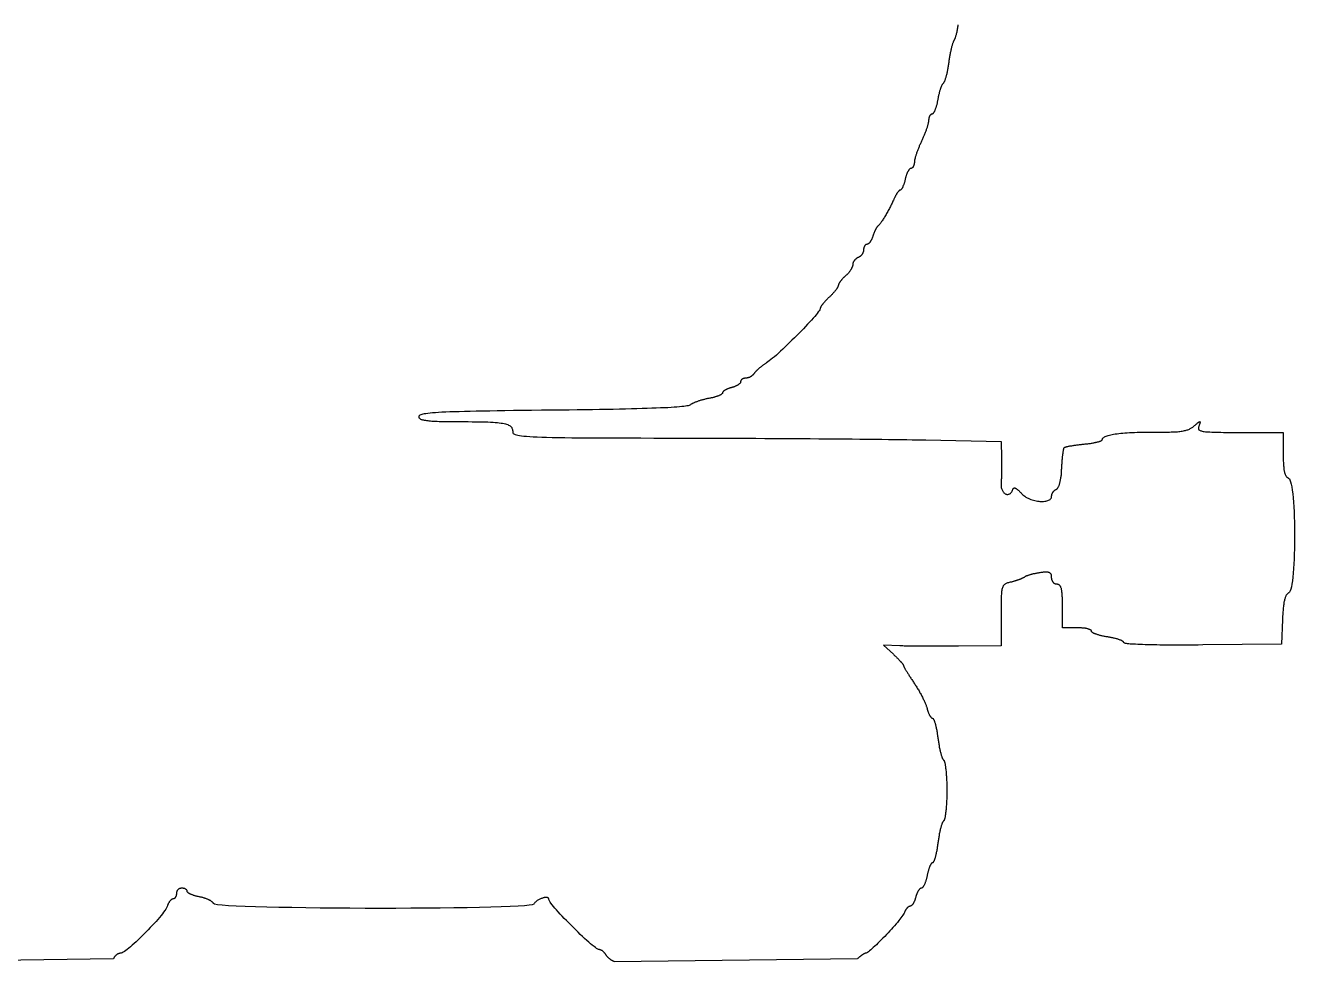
# Model space of a CAD drawing. Extents: x 30.9 to 78.4, y 89.6 to 108.4.
# Drawn here: x 66.39 to 78.45, y 89.58 to 98.48 of the extents above; entities that cross this region are included whole.
import ezdxf

# ---------------------------------------------------------------- set-up
doc = ezdxf.new("R2010")
doc.units = 0
doc.layers.get('0').update_dxf_attribs({"linetype": 'CONTINUOUS'})

msp = doc.modelspace()

# ---------------------------------------------------------------- linework, layer by layer
for p, q in [((65.035, 89.583), (67.23, 89.611)), ((71.984, 89.584), (74.298, 89.611))]:
    msp.add_line(p, q)
at = {"color": 7}
for points in [[(75.251, 98.481), (75.25, 98.47), (75.248, 98.46), (75.246, 98.449), (75.244, 98.439), (75.242, 98.43), (75.24, 98.42), (75.239, 98.412), (75.237, 98.403), (75.235, 98.395), (75.233, 98.387), (75.231, 98.38), (75.229, 98.373), (75.228, 98.367), (75.226, 98.361), (75.224, 98.356), (75.222, 98.352), (75.221, 98.348), (75.219, 98.344), (75.217, 98.341), (75.216, 98.339)], [(75.216, 98.339), (75.214, 98.337), (75.213, 98.334), (75.211, 98.331), (75.209, 98.328), (75.208, 98.324), (75.206, 98.319), (75.204, 98.315), (75.202, 98.309), (75.2, 98.304), (75.199, 98.298), (75.197, 98.292), (75.195, 98.286), (75.193, 98.279), (75.191, 98.272), (75.189, 98.264), (75.187, 98.257), (75.186, 98.249), (75.184, 98.241), (75.182, 98.233), (75.18, 98.224), (75.178, 98.216), (75.177, 98.207), (75.175, 98.198), (75.173, 98.189), (75.172, 98.18), (75.17, 98.17), (75.168, 98.161), (75.167, 98.151), (75.165, 98.142), (75.164, 98.132), (75.163, 98.123)], [(75.163, 98.123), (75.161, 98.113), (75.16, 98.104), (75.159, 98.094), (75.157, 98.085), (75.156, 98.076), (75.154, 98.067), (75.152, 98.058), (75.151, 98.049), (75.149, 98.041), (75.147, 98.032), (75.146, 98.024), (75.144, 98.016), (75.142, 98.008), (75.14, 98.001), (75.138, 97.994), (75.136, 97.987), (75.135, 97.98), (75.133, 97.974), (75.131, 97.968), (75.129, 97.962), (75.127, 97.957), (75.125, 97.952), (75.124, 97.947), (75.122, 97.943), (75.12, 97.939), (75.118, 97.936), (75.117, 97.933), (75.115, 97.93), (75.113, 97.928), (75.112, 97.926), (75.11, 97.925)], [(75.11, 97.925), (75.109, 97.924), (75.107, 97.922), (75.106, 97.921), (75.104, 97.918), (75.102, 97.916), (75.101, 97.913), (75.099, 97.91), (75.097, 97.907), (75.095, 97.903), (75.094, 97.899), (75.092, 97.895), (75.09, 97.89), (75.088, 97.885), (75.086, 97.88), (75.085, 97.875), (75.083, 97.87), (75.081, 97.864), (75.079, 97.858), (75.077, 97.852), (75.076, 97.846), (75.074, 97.84), (75.072, 97.833), (75.071, 97.827), (75.069, 97.82), (75.067, 97.813), (75.066, 97.806), (75.064, 97.799), (75.063, 97.792), (75.062, 97.785), (75.06, 97.778), (75.059, 97.77)], [(75.059, 97.77), (75.058, 97.763), (75.056, 97.756), (75.055, 97.749), (75.054, 97.742), (75.052, 97.735), (75.05, 97.728), (75.049, 97.722), (75.047, 97.716), (75.045, 97.709), (75.044, 97.703), (75.042, 97.697), (75.04, 97.692), (75.038, 97.686), (75.036, 97.681), (75.034, 97.676), (75.032, 97.671), (75.031, 97.667), (75.029, 97.662), (75.027, 97.658), (75.025, 97.654), (75.023, 97.651), (75.021, 97.648), (75.019, 97.645), (75.017, 97.642), (75.015, 97.64), (75.013, 97.638), (75.012, 97.636), (75.01, 97.635), (75.008, 97.634), (75.006, 97.633), (75.005, 97.633)], [(74.972, 97.573), (74.972, 97.57), (74.972, 97.566), (74.971, 97.562), (74.97, 97.558), (74.969, 97.553), (74.968, 97.548), (74.967, 97.543), (74.966, 97.537), (74.965, 97.532), (74.963, 97.526), (74.961, 97.52), (74.959, 97.514), (74.957, 97.507), (74.955, 97.5), (74.953, 97.494), (74.95, 97.487), (74.948, 97.48), (74.945, 97.472), (74.943, 97.465), (74.94, 97.458), (74.937, 97.45), (74.934, 97.443), (74.931, 97.435), (74.928, 97.428), (74.925, 97.42), (74.922, 97.413), (74.918, 97.405), (74.915, 97.398), (74.911, 97.39), (74.908, 97.383), (74.904, 97.375)], [(75.005, 97.633), (75.003, 97.633), (75.001, 97.633), (75, 97.632), (74.998, 97.632), (74.996, 97.631), (74.995, 97.63), (74.993, 97.629), (74.992, 97.628), (74.99, 97.627), (74.989, 97.625), (74.988, 97.624), (74.986, 97.622), (74.985, 97.62), (74.984, 97.619), (74.983, 97.617), (74.981, 97.614), (74.98, 97.612), (74.979, 97.61), (74.978, 97.608), (74.977, 97.605), (74.977, 97.602), (74.976, 97.6), (74.975, 97.597), (74.974, 97.594), (74.974, 97.591), (74.973, 97.588), (74.973, 97.585), (74.973, 97.582), (74.972, 97.579), (74.972, 97.576), (74.972, 97.573)], [(74.904, 97.375), (74.901, 97.368), (74.897, 97.361), (74.894, 97.353), (74.891, 97.346), (74.887, 97.338), (74.884, 97.331), (74.881, 97.323), (74.878, 97.315), (74.875, 97.308), (74.872, 97.3), (74.869, 97.293), (74.866, 97.286), (74.863, 97.278), (74.861, 97.271), (74.858, 97.264), (74.856, 97.257), (74.854, 97.251), (74.852, 97.244), (74.85, 97.237), (74.848, 97.231), (74.846, 97.225), (74.844, 97.219), (74.843, 97.213), (74.842, 97.208), (74.84, 97.203), (74.839, 97.198), (74.839, 97.193), (74.838, 97.189), (74.837, 97.185), (74.837, 97.181), (74.837, 97.178)], [(74.837, 97.178), (74.837, 97.175), (74.837, 97.172), (74.836, 97.169), (74.836, 97.165), (74.836, 97.162), (74.835, 97.16), (74.834, 97.157), (74.834, 97.154), (74.833, 97.151), (74.832, 97.149), (74.831, 97.146), (74.83, 97.143), (74.83, 97.141), (74.828, 97.139), (74.827, 97.137), (74.826, 97.134), (74.825, 97.132), (74.824, 97.131), (74.822, 97.129), (74.821, 97.127), (74.82, 97.126), (74.818, 97.124), (74.817, 97.123), (74.815, 97.122), (74.814, 97.121), (74.812, 97.12), (74.811, 97.119), (74.809, 97.119), (74.807, 97.118), (74.806, 97.118), (74.804, 97.118)], [(74.804, 97.118), (74.802, 97.118), (74.801, 97.117), (74.799, 97.117), (74.797, 97.116), (74.795, 97.114), (74.793, 97.113), (74.791, 97.111), (74.79, 97.109), (74.788, 97.107), (74.786, 97.105), (74.784, 97.102), (74.782, 97.099), (74.78, 97.096), (74.778, 97.093), (74.776, 97.089), (74.774, 97.086), (74.772, 97.082), (74.77, 97.078), (74.769, 97.074), (74.767, 97.07), (74.765, 97.065), (74.763, 97.061), (74.762, 97.056), (74.76, 97.051), (74.758, 97.046), (74.757, 97.041), (74.755, 97.036), (74.754, 97.031), (74.752, 97.026), (74.751, 97.02), (74.75, 97.015)], [(74.75, 97.015), (74.749, 97.009), (74.747, 97.004), (74.746, 96.999), (74.745, 96.993), (74.743, 96.988), (74.742, 96.983), (74.74, 96.978), (74.739, 96.974), (74.737, 96.969), (74.736, 96.964), (74.734, 96.96), (74.732, 96.956), (74.731, 96.952), (74.729, 96.948), (74.728, 96.944), (74.726, 96.94), (74.724, 96.937), (74.723, 96.933), (74.721, 96.93), (74.719, 96.928), (74.718, 96.925), (74.716, 96.923), (74.715, 96.92), (74.713, 96.918), (74.712, 96.917), (74.71, 96.915), (74.709, 96.914), (74.707, 96.913), (74.706, 96.912), (74.704, 96.912), (74.703, 96.912)], [(74.638, 96.817), (74.634, 96.807), (74.63, 96.797), (74.625, 96.787), (74.62, 96.777), (74.615, 96.767), (74.61, 96.757), (74.605, 96.747), (74.6, 96.737), (74.595, 96.727), (74.589, 96.717), (74.584, 96.707), (74.579, 96.698), (74.573, 96.688), (74.568, 96.679), (74.563, 96.67), (74.557, 96.661), (74.552, 96.652), (74.546, 96.644), (74.541, 96.635), (74.536, 96.628), (74.531, 96.62), (74.526, 96.613), (74.521, 96.606), (74.517, 96.6), (74.512, 96.594), (74.508, 96.588), (74.503, 96.583), (74.499, 96.579), (74.495, 96.575), (74.492, 96.571), (74.488, 96.568)], [(74.703, 96.912), (74.702, 96.912), (74.7, 96.911), (74.699, 96.91), (74.697, 96.91), (74.696, 96.908), (74.694, 96.907), (74.692, 96.906), (74.69, 96.904), (74.688, 96.902), (74.686, 96.899), (74.684, 96.897), (74.682, 96.894), (74.68, 96.892), (74.678, 96.889), (74.675, 96.886), (74.673, 96.882), (74.671, 96.879), (74.668, 96.875), (74.666, 96.871), (74.664, 96.867), (74.661, 96.863), (74.659, 96.859), (74.657, 96.855), (74.654, 96.851), (74.652, 96.846), (74.65, 96.841), (74.647, 96.837), (74.645, 96.832), (74.643, 96.827), (74.641, 96.822), (74.638, 96.817)], [(74.443, 96.474), (74.442, 96.47), (74.44, 96.465), (74.439, 96.462), (74.437, 96.458), (74.436, 96.454), (74.434, 96.45), (74.432, 96.446), (74.431, 96.443), (74.429, 96.439), (74.427, 96.436), (74.425, 96.432), (74.423, 96.429), (74.421, 96.426), (74.419, 96.423), (74.417, 96.42), (74.416, 96.418), (74.414, 96.415), (74.412, 96.413), (74.41, 96.41), (74.408, 96.408), (74.406, 96.406), (74.404, 96.404), (74.402, 96.403), (74.4, 96.401), (74.398, 96.4), (74.396, 96.399), (74.394, 96.398), (74.392, 96.397), (74.39, 96.397), (74.389, 96.396), (74.387, 96.396)], [(74.488, 96.568), (74.487, 96.567), (74.486, 96.566), (74.485, 96.564), (74.483, 96.563), (74.482, 96.561), (74.481, 96.559), (74.479, 96.557), (74.478, 96.555), (74.476, 96.552), (74.475, 96.55), (74.473, 96.547), (74.472, 96.544), (74.47, 96.541), (74.469, 96.538), (74.467, 96.535), (74.465, 96.532), (74.464, 96.528), (74.462, 96.525), (74.461, 96.521), (74.459, 96.517), (74.457, 96.514), (74.456, 96.51), (74.454, 96.506), (74.453, 96.502), (74.451, 96.498), (74.45, 96.494), (74.448, 96.49), (74.447, 96.486), (74.446, 96.482), (74.444, 96.478), (74.443, 96.474)], [(74.355, 96.344), (74.355, 96.341), (74.354, 96.338), (74.354, 96.335), (74.354, 96.332), (74.353, 96.33), (74.352, 96.327), (74.351, 96.324), (74.35, 96.321), (74.349, 96.318), (74.348, 96.315), (74.347, 96.313), (74.345, 96.31), (74.344, 96.307), (74.342, 96.305), (74.341, 96.302), (74.339, 96.299), (74.337, 96.297), (74.335, 96.295), (74.333, 96.292), (74.331, 96.29), (74.328, 96.288), (74.326, 96.286), (74.324, 96.284), (74.321, 96.282), (74.319, 96.28), (74.316, 96.278), (74.314, 96.277), (74.311, 96.275), (74.309, 96.274), (74.306, 96.272), (74.303, 96.271)], [(74.387, 96.396), (74.385, 96.396), (74.383, 96.396), (74.382, 96.396), (74.38, 96.395), (74.379, 96.395), (74.377, 96.394), (74.375, 96.393), (74.374, 96.392), (74.373, 96.391), (74.371, 96.39), (74.37, 96.388), (74.368, 96.387), (74.367, 96.385), (74.366, 96.384), (74.365, 96.382), (74.364, 96.38), (74.363, 96.378), (74.362, 96.376), (74.361, 96.374), (74.36, 96.372), (74.359, 96.369), (74.358, 96.367), (74.357, 96.365), (74.357, 96.362), (74.356, 96.36), (74.356, 96.357), (74.355, 96.355), (74.355, 96.352), (74.355, 96.349), (74.355, 96.346), (74.355, 96.344)], [(74.303, 96.271), (74.3, 96.27), (74.298, 96.269), (74.295, 96.268), (74.293, 96.266), (74.29, 96.265), (74.287, 96.263), (74.285, 96.261), (74.283, 96.259), (74.28, 96.257), (74.278, 96.255), (74.276, 96.253), (74.274, 96.251), (74.272, 96.249), (74.27, 96.247), (74.268, 96.244), (74.266, 96.242), (74.264, 96.24), (74.263, 96.237), (74.261, 96.235), (74.26, 96.232), (74.258, 96.229), (74.257, 96.227), (74.256, 96.224), (74.255, 96.222), (74.254, 96.219), (74.253, 96.216), (74.253, 96.214), (74.252, 96.211), (74.252, 96.209), (74.252, 96.206), (74.252, 96.203)], [(74.183, 96.096), (74.179, 96.093), (74.176, 96.09), (74.172, 96.087), (74.169, 96.083), (74.165, 96.08), (74.162, 96.077), (74.159, 96.073), (74.155, 96.07), (74.152, 96.067), (74.149, 96.063), (74.146, 96.06), (74.144, 96.057), (74.141, 96.054), (74.138, 96.05), (74.136, 96.047), (74.133, 96.044), (74.131, 96.041), (74.129, 96.038), (74.127, 96.035), (74.125, 96.032), (74.123, 96.029), (74.121, 96.026), (74.12, 96.024), (74.119, 96.021), (74.118, 96.019), (74.117, 96.016), (74.116, 96.014), (74.115, 96.012), (74.115, 96.01), (74.114, 96.008), (74.114, 96.006)], [(74.252, 96.203), (74.252, 96.201), (74.251, 96.198), (74.251, 96.195), (74.25, 96.192), (74.249, 96.189), (74.248, 96.186), (74.247, 96.182), (74.246, 96.179), (74.244, 96.176), (74.243, 96.172), (74.241, 96.169), (74.239, 96.165), (74.237, 96.161), (74.235, 96.158), (74.233, 96.154), (74.23, 96.15), (74.228, 96.146), (74.225, 96.143), (74.222, 96.139), (74.22, 96.135), (74.217, 96.131), (74.214, 96.128), (74.21, 96.124), (74.207, 96.12), (74.204, 96.117), (74.201, 96.113), (74.197, 96.11), (74.194, 96.106), (74.19, 96.103), (74.187, 96.099), (74.183, 96.096)], [(74.114, 96.006), (74.114, 96.004), (74.114, 96.002), (74.113, 96), (74.112, 95.998), (74.111, 95.995), (74.11, 95.993), (74.109, 95.99), (74.107, 95.987), (74.105, 95.984), (74.103, 95.98), (74.101, 95.977), (74.099, 95.974), (74.096, 95.97), (74.093, 95.966), (74.091, 95.962), (74.087, 95.959), (74.084, 95.955), (74.081, 95.951), (74.078, 95.946), (74.074, 95.942), (74.07, 95.938), (74.067, 95.934), (74.063, 95.93), (74.059, 95.925), (74.055, 95.921), (74.05, 95.917), (74.046, 95.912), (74.042, 95.908), (74.037, 95.904), (74.033, 95.899), (74.028, 95.895)], [(74.028, 95.895), (74.024, 95.891), (74.019, 95.887), (74.015, 95.882), (74.011, 95.878), (74.006, 95.874), (74.002, 95.869), (73.998, 95.865), (73.994, 95.861), (73.99, 95.857), (73.986, 95.852), (73.983, 95.848), (73.979, 95.844), (73.976, 95.84), (73.972, 95.836), (73.969, 95.832), (73.966, 95.829), (73.963, 95.825), (73.961, 95.821), (73.958, 95.818), (73.956, 95.814), (73.954, 95.811), (73.952, 95.808), (73.95, 95.805), (73.948, 95.802), (73.947, 95.799), (73.945, 95.797), (73.944, 95.794), (73.944, 95.792), (73.943, 95.79), (73.943, 95.788), (73.942, 95.787)], [(73.942, 95.787), (73.941, 95.781), (73.938, 95.774), (73.932, 95.765), (73.924, 95.754), (73.914, 95.741), (73.903, 95.727), (73.89, 95.711), (73.875, 95.694), (73.859, 95.676), (73.841, 95.657), (73.823, 95.637), (73.803, 95.616), (73.783, 95.595), (73.762, 95.573), (73.741, 95.551), (73.719, 95.529), (73.697, 95.507), (73.674, 95.485), (73.652, 95.463), (73.63, 95.441), (73.608, 95.42), (73.586, 95.4), (73.566, 95.381), (73.545, 95.362), (73.526, 95.345), (73.507, 95.329), (73.49, 95.314), (73.474, 95.301), (73.459, 95.289), (73.446, 95.28), (73.434, 95.272)], [(73.434, 95.272), (73.429, 95.269), (73.424, 95.265), (73.42, 95.262), (73.415, 95.259), (73.41, 95.255), (73.405, 95.252), (73.4, 95.248), (73.395, 95.245), (73.39, 95.241), (73.385, 95.237), (73.381, 95.234), (73.376, 95.23), (73.371, 95.226), (73.367, 95.223), (73.363, 95.219), (73.358, 95.215), (73.354, 95.212), (73.35, 95.208), (73.346, 95.205), (73.343, 95.201), (73.339, 95.198), (73.336, 95.195), (73.333, 95.191), (73.329, 95.188), (73.327, 95.185), (73.324, 95.182), (73.321, 95.179), (73.319, 95.176), (73.317, 95.174), (73.315, 95.171), (73.314, 95.169)], [(73.236, 95.125), (73.234, 95.125), (73.231, 95.125), (73.229, 95.125), (73.226, 95.124), (73.224, 95.124), (73.221, 95.123), (73.219, 95.123), (73.217, 95.122), (73.214, 95.122), (73.212, 95.121), (73.21, 95.12), (73.208, 95.119), (73.206, 95.118), (73.204, 95.117), (73.202, 95.116), (73.2, 95.115), (73.199, 95.113), (73.197, 95.112), (73.196, 95.111), (73.194, 95.109), (73.193, 95.108), (73.192, 95.106), (73.191, 95.105), (73.19, 95.103), (73.189, 95.102), (73.188, 95.1), (73.188, 95.098), (73.187, 95.097), (73.187, 95.095), (73.187, 95.093), (73.187, 95.091)], [(73.314, 95.169), (73.312, 95.167), (73.311, 95.164), (73.309, 95.162), (73.307, 95.16), (73.305, 95.158), (73.303, 95.155), (73.301, 95.153), (73.299, 95.151), (73.296, 95.149), (73.294, 95.147), (73.291, 95.146), (73.289, 95.144), (73.286, 95.142), (73.284, 95.14), (73.281, 95.139), (73.278, 95.137), (73.276, 95.136), (73.273, 95.134), (73.27, 95.133), (73.267, 95.132), (73.264, 95.131), (73.262, 95.13), (73.259, 95.129), (73.256, 95.128), (73.253, 95.127), (73.25, 95.127), (73.247, 95.126), (73.245, 95.126), (73.242, 95.125), (73.239, 95.125), (73.236, 95.125)], [(73.101, 95.036), (73.096, 95.035), (73.092, 95.034), (73.087, 95.032), (73.083, 95.031), (73.079, 95.03), (73.074, 95.028), (73.07, 95.027), (73.066, 95.025), (73.062, 95.023), (73.059, 95.022), (73.055, 95.02), (73.051, 95.018), (73.048, 95.017), (73.045, 95.015), (73.042, 95.013), (73.039, 95.011), (73.036, 95.01), (73.033, 95.008), (73.03, 95.006), (73.028, 95.004), (73.026, 95.003), (73.024, 95.001), (73.022, 94.999), (73.02, 94.997), (73.019, 94.995), (73.018, 94.994), (73.017, 94.992), (73.016, 94.99), (73.015, 94.989), (73.015, 94.987), (73.015, 94.986)], [(73.187, 95.091), (73.186, 95.09), (73.186, 95.088), (73.186, 95.086), (73.185, 95.084), (73.184, 95.082), (73.182, 95.08), (73.181, 95.078), (73.179, 95.076), (73.178, 95.074), (73.176, 95.072), (73.173, 95.07), (73.171, 95.068), (73.168, 95.066), (73.166, 95.064), (73.163, 95.062), (73.16, 95.06), (73.157, 95.058), (73.153, 95.056), (73.15, 95.055), (73.146, 95.053), (73.143, 95.051), (73.139, 95.049), (73.135, 95.048), (73.131, 95.046), (73.127, 95.044), (73.123, 95.043), (73.119, 95.041), (73.114, 95.04), (73.11, 95.039), (73.105, 95.037), (73.101, 95.036)], [(72.886, 94.933), (72.879, 94.932), (72.872, 94.931), (72.865, 94.929), (72.858, 94.928), (72.851, 94.926), (72.844, 94.924), (72.837, 94.923), (72.83, 94.921), (72.824, 94.919), (72.817, 94.917), (72.81, 94.915), (72.803, 94.913), (72.797, 94.911), (72.79, 94.909), (72.784, 94.907), (72.778, 94.904), (72.772, 94.902), (72.766, 94.9), (72.76, 94.898), (72.754, 94.896), (72.749, 94.893), (72.744, 94.891), (72.739, 94.889), (72.734, 94.887), (72.73, 94.884), (72.726, 94.882), (72.722, 94.88), (72.718, 94.878), (72.715, 94.876), (72.712, 94.874), (72.709, 94.872)], [(73.015, 94.986), (73.015, 94.984), (73.014, 94.982), (73.013, 94.981), (73.012, 94.979), (73.01, 94.977), (73.009, 94.976), (73.006, 94.974), (73.004, 94.972), (73.001, 94.97), (72.998, 94.968), (72.995, 94.966), (72.991, 94.965), (72.988, 94.963), (72.984, 94.961), (72.979, 94.959), (72.975, 94.957), (72.97, 94.955), (72.965, 94.954), (72.96, 94.952), (72.955, 94.95), (72.949, 94.948), (72.943, 94.947), (72.938, 94.945), (72.932, 94.943), (72.925, 94.942), (72.919, 94.94), (72.913, 94.939), (72.906, 94.937), (72.9, 94.936), (72.893, 94.934), (72.886, 94.933)], [(71.395, 94.821), (71.296, 94.82), (71.201, 94.819), (71.112, 94.818), (71.028, 94.817), (70.948, 94.816), (70.873, 94.815), (70.803, 94.813), (70.737, 94.812), (70.675, 94.811), (70.617, 94.81), (70.563, 94.809), (70.513, 94.807), (70.467, 94.806), (70.425, 94.804), (70.385, 94.803), (70.35, 94.801), (70.317, 94.799), (70.288, 94.797), (70.261, 94.795), (70.237, 94.793), (70.217, 94.791), (70.198, 94.788), (70.182, 94.786), (70.169, 94.783), (70.157, 94.781), (70.148, 94.778), (70.141, 94.775), (70.135, 94.771), (70.132, 94.768), (70.13, 94.764), (70.129, 94.761)], [(72.709, 94.872), (72.705, 94.869), (72.698, 94.867), (72.689, 94.864), (72.677, 94.862), (72.663, 94.86), (72.646, 94.857), (72.627, 94.855), (72.606, 94.853), (72.582, 94.851), (72.555, 94.849), (72.526, 94.847), (72.495, 94.845), (72.46, 94.844), (72.424, 94.842), (72.385, 94.84), (72.343, 94.839), (72.298, 94.837), (72.251, 94.836), (72.201, 94.834), (72.149, 94.833), (72.094, 94.831), (72.036, 94.83), (71.976, 94.829), (71.913, 94.828), (71.847, 94.827), (71.779, 94.825), (71.707, 94.824), (71.633, 94.823), (71.557, 94.822), (71.477, 94.822), (71.395, 94.821)], [(70.129, 94.761), (70.129, 94.757), (70.13, 94.754), (70.131, 94.75), (70.133, 94.747), (70.136, 94.744), (70.139, 94.742), (70.143, 94.739), (70.147, 94.736), (70.153, 94.734), (70.159, 94.732), (70.166, 94.73), (70.174, 94.728), (70.182, 94.726), (70.192, 94.725), (70.202, 94.723), (70.214, 94.722), (70.226, 94.72), (70.24, 94.719), (70.254, 94.718), (70.27, 94.717), (70.286, 94.716), (70.304, 94.716), (70.323, 94.715), (70.343, 94.715), (70.365, 94.714), (70.388, 94.714), (70.412, 94.713), (70.437, 94.713), (70.464, 94.713), (70.492, 94.713), (70.521, 94.713)], [(70.521, 94.713), (70.562, 94.713), (70.6, 94.713), (70.636, 94.712), (70.67, 94.712), (70.702, 94.711), (70.733, 94.711), (70.761, 94.71), (70.787, 94.709), (70.812, 94.708), (70.835, 94.707), (70.856, 94.705), (70.876, 94.703), (70.894, 94.701), (70.911, 94.699), (70.926, 94.697), (70.94, 94.694), (70.952, 94.691), (70.964, 94.688), (70.974, 94.684), (70.983, 94.68), (70.99, 94.676), (70.997, 94.672), (71.003, 94.667), (71.008, 94.662), (71.012, 94.656), (71.015, 94.65), (71.018, 94.644), (71.02, 94.637), (71.021, 94.63), (71.022, 94.623), (71.022, 94.615)], [(77.118, 94.613), (77.141, 94.612), (77.163, 94.612), (77.184, 94.612), (77.205, 94.612), (77.224, 94.613), (77.242, 94.613), (77.26, 94.613), (77.276, 94.614), (77.292, 94.614), (77.307, 94.615), (77.321, 94.616), (77.335, 94.617), (77.348, 94.618), (77.36, 94.62), (77.371, 94.621), (77.382, 94.623), (77.392, 94.625), (77.402, 94.627), (77.411, 94.629), (77.42, 94.631), (77.428, 94.634), (77.436, 94.636), (77.444, 94.639), (77.451, 94.642), (77.457, 94.646), (77.464, 94.649), (77.47, 94.653), (77.476, 94.657), (77.482, 94.661), (77.487, 94.665), (77.493, 94.67)], [(77.493, 94.67), (77.499, 94.675), (77.505, 94.68), (77.51, 94.685), (77.515, 94.689), (77.52, 94.693), (77.524, 94.697), (77.528, 94.7), (77.531, 94.703), (77.535, 94.705), (77.538, 94.707), (77.54, 94.709), (77.543, 94.711), (77.545, 94.712), (77.546, 94.712), (77.548, 94.713), (77.549, 94.713), (77.55, 94.712), (77.551, 94.712), (77.551, 94.711), (77.551, 94.709), (77.551, 94.707), (77.551, 94.705), (77.55, 94.703), (77.55, 94.7), (77.549, 94.697), (77.548, 94.693), (77.546, 94.689), (77.545, 94.685), (77.543, 94.68), (77.542, 94.675), (77.54, 94.67)], [(77.54, 94.67), (77.538, 94.665), (77.537, 94.66), (77.536, 94.655), (77.535, 94.651), (77.535, 94.647), (77.536, 94.643), (77.537, 94.64), (77.54, 94.636), (77.543, 94.633), (77.546, 94.631), (77.551, 94.628), (77.557, 94.626), (77.564, 94.624), (77.571, 94.622), (77.58, 94.62), (77.591, 94.618), (77.602, 94.617), (77.615, 94.616), (77.629, 94.615), (77.645, 94.614), (77.662, 94.613), (77.681, 94.612), (77.701, 94.612), (77.723, 94.611), (77.747, 94.611), (77.772, 94.61), (77.8, 94.61), (77.829, 94.61), (77.86, 94.61), (77.894, 94.61), (77.929, 94.61)], [(71.022, 94.615), (71.023, 94.61), (71.024, 94.605), (71.027, 94.601), (71.032, 94.597), (71.038, 94.593), (71.046, 94.59), (71.057, 94.586), (71.071, 94.583), (71.087, 94.58), (71.106, 94.578), (71.128, 94.575), (71.154, 94.573), (71.184, 94.571), (71.217, 94.569), (71.255, 94.568), (71.297, 94.566), (71.344, 94.565), (71.396, 94.563), (71.453, 94.562), (71.516, 94.561), (71.584, 94.56), (71.658, 94.56), (71.738, 94.559), (71.824, 94.558), (71.917, 94.558), (72.017, 94.557), (72.124, 94.557), (72.239, 94.557), (72.361, 94.556), (72.491, 94.556), (72.628, 94.556)], [(72.628, 94.556), (72.714, 94.556), (72.801, 94.556), (72.889, 94.555), (72.977, 94.555), (73.065, 94.555), (73.153, 94.555), (73.242, 94.554), (73.33, 94.554), (73.418, 94.553), (73.506, 94.553), (73.593, 94.552), (73.679, 94.552), (73.764, 94.551), (73.848, 94.551), (73.931, 94.55), (74.013, 94.55), (74.092, 94.549), (74.17, 94.548), (74.246, 94.548), (74.32, 94.547), (74.392, 94.546), (74.461, 94.546), (74.527, 94.545), (74.591, 94.544), (74.652, 94.543), (74.71, 94.543), (74.765, 94.542), (74.816, 94.541), (74.863, 94.54), (74.907, 94.54), (74.947, 94.539)], [(74.947, 94.539), (75.66, 94.524), (75.664, 94.369)], [(76.45, 94.499), (76.459, 94.5), (76.468, 94.501), (76.477, 94.502), (76.485, 94.503), (76.494, 94.504), (76.502, 94.505), (76.511, 94.506), (76.519, 94.508), (76.527, 94.509), (76.534, 94.51), (76.542, 94.512), (76.549, 94.513), (76.556, 94.515), (76.562, 94.516), (76.569, 94.518), (76.575, 94.519), (76.58, 94.521), (76.586, 94.522), (76.591, 94.524), (76.596, 94.525), (76.6, 94.527), (76.604, 94.528), (76.608, 94.53), (76.611, 94.531), (76.614, 94.533), (76.616, 94.534), (76.619, 94.536), (76.62, 94.537), (76.621, 94.539), (76.622, 94.54), (76.622, 94.542)], [(76.622, 94.542), (76.623, 94.546), (76.625, 94.551), (76.627, 94.555), (76.631, 94.559), (76.636, 94.563), (76.643, 94.567), (76.65, 94.571), (76.658, 94.574), (76.668, 94.578), (76.678, 94.581), (76.689, 94.584), (76.702, 94.587), (76.715, 94.59), (76.73, 94.592), (76.745, 94.595), (76.762, 94.597), (76.779, 94.6), (76.798, 94.602), (76.817, 94.603), (76.837, 94.605), (76.858, 94.607), (76.88, 94.608), (76.903, 94.609), (76.927, 94.61), (76.952, 94.611), (76.977, 94.612), (77.004, 94.612), (77.031, 94.613), (77.059, 94.613), (77.088, 94.613), (77.118, 94.613)], [(77.929, 94.61), (78.34, 94.61), (78.34, 94.403)], [(76.237, 94.268), (76.237, 94.278), (76.238, 94.287), (76.238, 94.297), (76.239, 94.306), (76.24, 94.315), (76.24, 94.324), (76.241, 94.333), (76.242, 94.342), (76.242, 94.351), (76.243, 94.359), (76.244, 94.367), (76.244, 94.375), (76.245, 94.383), (76.246, 94.391), (76.247, 94.398), (76.248, 94.405), (76.249, 94.411), (76.249, 94.418), (76.25, 94.424), (76.251, 94.429), (76.252, 94.435), (76.253, 94.44), (76.254, 94.444), (76.255, 94.449), (76.256, 94.452), (76.257, 94.456), (76.258, 94.459), (76.258, 94.461), (76.259, 94.463), (76.26, 94.465), (76.261, 94.466)], [(76.261, 94.466), (76.262, 94.467), (76.264, 94.468), (76.266, 94.469), (76.268, 94.47), (76.271, 94.471), (76.274, 94.472), (76.278, 94.473), (76.282, 94.474), (76.286, 94.475), (76.291, 94.476), (76.296, 94.477), (76.302, 94.478), (76.307, 94.48), (76.314, 94.481), (76.32, 94.482), (76.326, 94.483), (76.333, 94.484), (76.341, 94.485), (76.348, 94.486), (76.355, 94.488), (76.363, 94.489), (76.371, 94.49), (76.379, 94.491), (76.388, 94.492), (76.396, 94.493), (76.405, 94.494), (76.414, 94.495), (76.423, 94.496), (76.432, 94.497), (76.441, 94.498), (76.45, 94.499)], [(78.34, 94.403), (78.34, 94.388), (78.34, 94.374), (78.341, 94.361), (78.341, 94.348), (78.341, 94.336), (78.342, 94.324), (78.342, 94.313), (78.343, 94.302), (78.344, 94.292), (78.345, 94.282), (78.346, 94.273), (78.347, 94.264), (78.348, 94.256), (78.349, 94.248), (78.351, 94.241), (78.352, 94.234), (78.354, 94.227), (78.356, 94.221), (78.358, 94.216), (78.36, 94.21), (78.362, 94.205), (78.365, 94.201), (78.367, 94.197), (78.37, 94.193), (78.372, 94.189), (78.375, 94.186), (78.378, 94.184), (78.381, 94.181), (78.385, 94.179), (78.388, 94.177), (78.392, 94.176)], [(75.664, 94.369), (75.664, 94.361), (75.664, 94.352), (75.664, 94.344), (75.664, 94.335), (75.665, 94.326), (75.665, 94.317), (75.665, 94.309), (75.665, 94.3), (75.665, 94.29), (75.665, 94.281), (75.665, 94.272), (75.665, 94.263), (75.665, 94.254), (75.665, 94.246), (75.665, 94.237), (75.665, 94.228), (75.664, 94.219), (75.664, 94.211), (75.664, 94.202), (75.664, 94.194), (75.664, 94.186), (75.664, 94.178), (75.664, 94.171), (75.663, 94.164), (75.663, 94.156), (75.663, 94.15), (75.663, 94.143), (75.662, 94.137), (75.662, 94.131), (75.662, 94.125), (75.661, 94.12)], [(76.185, 94.07), (76.188, 94.071), (76.19, 94.072), (76.193, 94.074), (76.195, 94.077), (76.197, 94.08), (76.2, 94.083), (76.202, 94.086), (76.204, 94.09), (76.206, 94.095), (76.209, 94.1), (76.211, 94.105), (76.213, 94.11), (76.215, 94.116), (76.217, 94.122), (76.218, 94.128), (76.22, 94.135), (76.222, 94.142), (76.223, 94.149), (76.225, 94.157), (76.226, 94.165), (76.228, 94.173), (76.229, 94.181), (76.23, 94.19), (76.231, 94.199), (76.233, 94.208), (76.233, 94.218), (76.234, 94.227), (76.235, 94.237), (76.236, 94.247), (76.236, 94.258), (76.237, 94.268)], [(78.392, 94.176), (78.399, 94.17), (78.405, 94.158), (78.411, 94.141), (78.417, 94.119), (78.422, 94.092), (78.427, 94.061), (78.431, 94.026), (78.435, 93.987), (78.438, 93.946), (78.441, 93.902), (78.444, 93.856), (78.446, 93.808), (78.447, 93.758), (78.448, 93.708), (78.449, 93.657), (78.449, 93.605), (78.448, 93.554), (78.448, 93.504), (78.446, 93.454), (78.444, 93.406), (78.442, 93.36), (78.439, 93.316), (78.436, 93.274), (78.433, 93.236), (78.428, 93.201), (78.424, 93.17), (78.419, 93.143), (78.413, 93.121), (78.407, 93.104), (78.4, 93.092), (78.393, 93.086)], [(75.661, 94.12), (75.661, 94.111), (75.661, 94.102), (75.662, 94.094), (75.663, 94.086), (75.665, 94.078), (75.667, 94.071), (75.67, 94.064), (75.673, 94.058), (75.676, 94.052), (75.679, 94.046), (75.683, 94.041), (75.687, 94.037), (75.692, 94.033), (75.696, 94.029), (75.701, 94.027), (75.706, 94.024), (75.711, 94.023), (75.716, 94.021), (75.721, 94.021), (75.726, 94.021), (75.731, 94.022), (75.735, 94.023), (75.74, 94.025), (75.745, 94.028), (75.749, 94.031), (75.754, 94.036), (75.758, 94.04), (75.762, 94.046), (75.765, 94.052), (75.769, 94.06), (75.772, 94.068)], [(75.772, 94.068), (75.773, 94.07), (75.774, 94.072), (75.775, 94.074), (75.776, 94.076), (75.777, 94.078), (75.779, 94.079), (75.781, 94.08), (75.782, 94.081), (75.784, 94.081), (75.786, 94.082), (75.788, 94.082), (75.79, 94.082), (75.793, 94.081), (75.795, 94.08), (75.797, 94.08), (75.8, 94.078), (75.803, 94.077), (75.806, 94.075), (75.808, 94.074), (75.811, 94.072), (75.815, 94.069), (75.818, 94.067), (75.821, 94.064), (75.824, 94.061), (75.828, 94.058), (75.831, 94.054), (75.835, 94.05), (75.839, 94.046), (75.843, 94.042), (75.847, 94.038), (75.851, 94.033)], [(76.141, 94.005), (76.141, 94.007), (76.142, 94.01), (76.142, 94.013), (76.142, 94.015), (76.143, 94.018), (76.143, 94.02), (76.144, 94.023), (76.145, 94.025), (76.146, 94.028), (76.147, 94.03), (76.148, 94.033), (76.149, 94.035), (76.151, 94.038), (76.152, 94.04), (76.153, 94.042), (76.155, 94.045), (76.157, 94.047), (76.158, 94.049), (76.16, 94.051), (76.162, 94.053), (76.164, 94.055), (76.166, 94.057), (76.168, 94.059), (76.17, 94.06), (76.172, 94.062), (76.174, 94.064), (76.176, 94.065), (76.178, 94.066), (76.181, 94.067), (76.183, 94.069), (76.185, 94.07)], [(75.851, 94.033), (75.859, 94.025), (75.867, 94.017), (75.876, 94.01), (75.886, 94.003), (75.897, 93.996), (75.908, 93.99), (75.919, 93.984), (75.931, 93.979), (75.943, 93.974), (75.955, 93.97), (75.968, 93.966), (75.981, 93.963), (75.993, 93.96), (76.006, 93.958), (76.018, 93.956), (76.03, 93.955), (76.042, 93.955), (76.054, 93.954), (76.065, 93.955), (76.076, 93.956), (76.086, 93.957), (76.096, 93.959), (76.104, 93.962), (76.112, 93.965), (76.12, 93.969), (76.126, 93.974), (76.131, 93.979), (76.136, 93.984), (76.139, 93.99), (76.141, 93.997), (76.141, 94.005)], [(75.884, 93.236), (75.882, 93.235), (75.88, 93.233), (75.877, 93.232), (75.874, 93.23), (75.872, 93.229), (75.869, 93.227), (75.865, 93.225), (75.862, 93.224), (75.858, 93.222), (75.855, 93.221), (75.851, 93.219), (75.847, 93.217), (75.843, 93.216), (75.838, 93.214), (75.834, 93.212), (75.829, 93.211), (75.825, 93.209), (75.82, 93.207), (75.815, 93.206), (75.81, 93.204), (75.805, 93.202), (75.8, 93.201), (75.795, 93.199), (75.79, 93.198), (75.785, 93.196), (75.78, 93.195), (75.775, 93.193), (75.77, 93.192), (75.765, 93.191), (75.76, 93.189), (75.755, 93.188)], [(76.03, 93.277), (76.024, 93.276), (76.018, 93.275), (76.012, 93.274), (76.006, 93.273), (76, 93.272), (75.994, 93.271), (75.988, 93.27), (75.982, 93.268), (75.976, 93.267), (75.971, 93.266), (75.965, 93.265), (75.959, 93.263), (75.954, 93.262), (75.949, 93.26), (75.943, 93.259), (75.938, 93.258), (75.933, 93.256), (75.928, 93.255), (75.924, 93.253), (75.919, 93.252), (75.915, 93.25), (75.911, 93.249), (75.907, 93.247), (75.903, 93.246), (75.899, 93.244), (75.896, 93.243), (75.893, 93.241), (75.89, 93.24), (75.888, 93.239), (75.886, 93.237), (75.884, 93.236)], [(76.141, 93.23), (76.141, 93.234), (76.141, 93.239), (76.141, 93.243), (76.14, 93.247), (76.139, 93.251), (76.139, 93.255), (76.138, 93.258), (76.136, 93.261), (76.135, 93.264), (76.133, 93.266), (76.131, 93.269), (76.129, 93.271), (76.127, 93.273), (76.124, 93.275), (76.121, 93.276), (76.118, 93.278), (76.114, 93.279), (76.111, 93.28), (76.107, 93.281), (76.102, 93.281), (76.097, 93.282), (76.092, 93.282), (76.087, 93.282), (76.081, 93.282), (76.075, 93.282), (76.068, 93.281), (76.061, 93.281), (76.054, 93.28), (76.046, 93.279), (76.038, 93.278), (76.03, 93.277)], [(76.193, 93.167), (76.19, 93.167), (76.187, 93.167), (76.185, 93.168), (76.182, 93.168), (76.18, 93.169), (76.177, 93.17), (76.175, 93.171), (76.172, 93.172), (76.17, 93.173), (76.168, 93.175), (76.165, 93.176), (76.163, 93.178), (76.161, 93.18), (76.159, 93.182), (76.157, 93.184), (76.156, 93.186), (76.154, 93.189), (76.152, 93.191), (76.151, 93.194), (76.149, 93.196), (76.148, 93.199), (76.147, 93.202), (76.146, 93.204), (76.145, 93.207), (76.144, 93.21), (76.143, 93.213), (76.142, 93.217), (76.142, 93.22), (76.142, 93.223), (76.141, 93.226), (76.141, 93.23)], [(75.755, 93.188), (75.746, 93.186), (75.738, 93.184), (75.73, 93.182), (75.723, 93.18), (75.716, 93.177), (75.71, 93.175), (75.704, 93.172), (75.699, 93.169), (75.694, 93.166), (75.69, 93.162), (75.686, 93.158), (75.682, 93.153), (75.679, 93.148), (75.676, 93.142), (75.674, 93.135), (75.671, 93.127), (75.669, 93.119), (75.667, 93.109), (75.666, 93.099), (75.665, 93.087), (75.664, 93.075), (75.663, 93.061), (75.662, 93.046), (75.661, 93.03), (75.661, 93.012), (75.661, 92.993), (75.661, 92.972), (75.66, 92.95), (75.66, 92.927), (75.66, 92.901), (75.66, 92.874)], [(76.244, 92.961), (76.244, 92.976), (76.244, 92.99), (76.244, 93.004), (76.244, 93.017), (76.243, 93.03), (76.243, 93.041), (76.242, 93.052), (76.242, 93.063), (76.241, 93.073), (76.24, 93.082), (76.239, 93.091), (76.238, 93.099), (76.237, 93.107), (76.236, 93.114), (76.234, 93.121), (76.233, 93.127), (76.231, 93.132), (76.229, 93.138), (76.228, 93.142), (76.225, 93.146), (76.223, 93.15), (76.221, 93.153), (76.218, 93.156), (76.216, 93.159), (76.213, 93.161), (76.21, 93.163), (76.207, 93.164), (76.204, 93.165), (76.2, 93.166), (76.197, 93.167), (76.193, 93.167)], [(78.393, 93.086), (78.39, 93.085), (78.387, 93.083), (78.384, 93.081), (78.38, 93.078), (78.378, 93.075), (78.375, 93.071), (78.372, 93.067), (78.369, 93.063), (78.367, 93.058), (78.364, 93.053), (78.362, 93.048), (78.36, 93.042), (78.358, 93.035), (78.356, 93.028), (78.354, 93.021), (78.352, 93.013), (78.35, 93.004), (78.348, 92.996), (78.347, 92.986), (78.345, 92.976), (78.344, 92.966), (78.342, 92.955), (78.341, 92.944), (78.34, 92.932), (78.339, 92.919), (78.338, 92.907), (78.336, 92.893), (78.336, 92.879), (78.335, 92.864), (78.334, 92.849), (78.333, 92.833)], [(76.382, 92.754), (76.244, 92.754), (76.244, 92.961)], [(75.66, 92.874), (75.66, 92.583), (75.257, 92.579)], [(78.333, 92.833), (78.323, 92.6), (77.576, 92.591)], [(76.519, 92.722), (76.519, 92.724), (76.518, 92.726), (76.518, 92.727), (76.516, 92.729), (76.515, 92.73), (76.513, 92.732), (76.51, 92.734), (76.508, 92.735), (76.505, 92.737), (76.502, 92.738), (76.498, 92.739), (76.494, 92.741), (76.49, 92.742), (76.486, 92.743), (76.481, 92.744), (76.476, 92.746), (76.471, 92.747), (76.466, 92.748), (76.461, 92.749), (76.455, 92.749), (76.449, 92.75), (76.443, 92.751), (76.437, 92.752), (76.43, 92.752), (76.424, 92.753), (76.417, 92.753), (76.41, 92.754), (76.403, 92.754), (76.396, 92.754), (76.389, 92.754), (76.382, 92.754)], [(76.674, 92.667), (76.666, 92.668), (76.658, 92.669), (76.65, 92.671), (76.642, 92.672), (76.634, 92.674), (76.627, 92.675), (76.619, 92.677), (76.612, 92.679), (76.605, 92.68), (76.598, 92.682), (76.592, 92.684), (76.585, 92.686), (76.579, 92.688), (76.573, 92.69), (76.567, 92.692), (76.562, 92.694), (76.557, 92.696), (76.552, 92.698), (76.547, 92.699), (76.543, 92.701), (76.539, 92.703), (76.536, 92.705), (76.532, 92.707), (76.529, 92.709), (76.527, 92.711), (76.524, 92.713), (76.523, 92.715), (76.521, 92.717), (76.52, 92.719), (76.519, 92.72), (76.519, 92.722)], [(76.828, 92.612), (76.828, 92.614), (76.828, 92.616), (76.827, 92.618), (76.825, 92.619), (76.823, 92.621), (76.821, 92.623), (76.818, 92.625), (76.815, 92.627), (76.812, 92.629), (76.809, 92.631), (76.805, 92.633), (76.8, 92.635), (76.796, 92.636), (76.791, 92.638), (76.786, 92.64), (76.78, 92.642), (76.775, 92.644), (76.769, 92.646), (76.763, 92.648), (76.756, 92.65), (76.749, 92.651), (76.743, 92.653), (76.736, 92.655), (76.728, 92.657), (76.721, 92.658), (76.714, 92.66), (76.706, 92.661), (76.698, 92.663), (76.69, 92.664), (76.682, 92.666), (76.674, 92.667)], [(77.576, 92.591), (77.534, 92.59), (77.494, 92.59), (77.454, 92.589), (77.415, 92.589), (77.377, 92.589), (77.34, 92.589), (77.304, 92.589), (77.269, 92.589), (77.235, 92.59), (77.201, 92.59), (77.17, 92.59), (77.139, 92.591), (77.109, 92.591), (77.081, 92.592), (77.054, 92.592), (77.028, 92.593), (77.004, 92.594), (76.981, 92.595), (76.959, 92.596), (76.939, 92.597), (76.921, 92.598), (76.904, 92.599), (76.888, 92.6), (76.875, 92.602), (76.863, 92.603), (76.852, 92.604), (76.844, 92.606), (76.837, 92.608), (76.832, 92.609), (76.829, 92.611), (76.828, 92.612)], [(74.699, 92.583), (74.544, 92.589), (74.638, 92.502)], [(74.638, 92.502), (74.643, 92.497), (74.648, 92.492), (74.653, 92.488), (74.658, 92.483), (74.663, 92.479), (74.667, 92.474), (74.672, 92.47), (74.676, 92.465), (74.68, 92.461), (74.685, 92.457), (74.689, 92.452), (74.692, 92.448), (74.696, 92.444), (74.7, 92.44), (74.703, 92.437), (74.707, 92.433), (74.71, 92.429), (74.713, 92.426), (74.716, 92.423), (74.718, 92.42), (74.721, 92.417), (74.723, 92.414), (74.725, 92.411), (74.727, 92.409), (74.728, 92.407), (74.73, 92.404), (74.731, 92.403), (74.732, 92.401), (74.732, 92.399), (74.733, 92.398), (74.733, 92.397)], [(75.257, 92.579), (75.235, 92.579), (75.213, 92.579), (75.192, 92.579), (75.17, 92.579), (75.148, 92.579), (75.126, 92.579), (75.104, 92.579), (75.082, 92.579), (75.061, 92.579), (75.039, 92.579), (75.018, 92.579), (74.997, 92.579), (74.976, 92.579), (74.956, 92.579), (74.936, 92.579), (74.916, 92.579), (74.897, 92.579), (74.879, 92.579), (74.861, 92.58), (74.843, 92.58), (74.826, 92.58), (74.81, 92.58), (74.794, 92.58), (74.779, 92.581), (74.765, 92.581), (74.752, 92.581), (74.739, 92.581), (74.728, 92.582), (74.717, 92.582), (74.707, 92.582), (74.699, 92.583)], [(74.733, 92.397), (74.733, 92.396), (74.733, 92.394), (74.734, 92.393), (74.735, 92.39), (74.736, 92.388), (74.738, 92.385), (74.739, 92.381), (74.741, 92.378), (74.743, 92.374), (74.746, 92.37), (74.748, 92.365), (74.751, 92.36), (74.754, 92.355), (74.757, 92.35), (74.76, 92.344), (74.764, 92.338), (74.768, 92.332), (74.772, 92.326), (74.776, 92.32), (74.78, 92.313), (74.784, 92.306), (74.788, 92.299), (74.793, 92.292), (74.798, 92.285), (74.803, 92.277), (74.807, 92.27), (74.812, 92.262), (74.818, 92.254), (74.823, 92.247), (74.828, 92.239), (74.833, 92.231)], [(74.833, 92.231), (74.839, 92.223), (74.844, 92.215), (74.849, 92.206), (74.855, 92.198), (74.86, 92.19), (74.865, 92.181), (74.87, 92.172), (74.875, 92.164), (74.881, 92.155), (74.885, 92.146), (74.89, 92.137), (74.895, 92.129), (74.9, 92.12), (74.905, 92.111), (74.909, 92.103), (74.913, 92.094), (74.918, 92.086), (74.922, 92.077), (74.926, 92.069), (74.929, 92.061), (74.933, 92.053), (74.936, 92.046), (74.939, 92.038), (74.942, 92.031), (74.945, 92.024), (74.948, 92.018), (74.95, 92.011), (74.952, 92.005), (74.954, 91.999), (74.956, 91.994), (74.957, 91.989)], [(74.957, 91.989), (74.959, 91.984), (74.96, 91.979), (74.961, 91.974), (74.963, 91.969), (74.964, 91.965), (74.966, 91.96), (74.967, 91.956), (74.969, 91.951), (74.971, 91.947), (74.972, 91.943), (74.974, 91.939), (74.976, 91.935), (74.978, 91.932), (74.979, 91.928), (74.981, 91.925), (74.983, 91.921), (74.985, 91.918), (74.987, 91.915), (74.988, 91.913), (74.99, 91.91), (74.992, 91.908), (74.994, 91.905), (74.996, 91.903), (74.997, 91.902), (74.999, 91.9), (75.001, 91.899), (75.002, 91.898), (75.004, 91.897), (75.006, 91.896), (75.007, 91.896), (75.009, 91.896)], [(75.009, 91.896), (75.01, 91.895), (75.012, 91.894), (75.013, 91.893), (75.015, 91.891), (75.017, 91.889), (75.019, 91.886), (75.02, 91.883), (75.022, 91.88), (75.024, 91.876), (75.026, 91.871), (75.027, 91.866), (75.029, 91.861), (75.031, 91.855), (75.033, 91.849), (75.035, 91.843), (75.037, 91.837), (75.038, 91.83), (75.04, 91.822), (75.042, 91.815), (75.044, 91.807), (75.045, 91.799), (75.047, 91.79), (75.049, 91.782), (75.05, 91.773), (75.052, 91.764), (75.054, 91.755), (75.055, 91.745), (75.057, 91.736), (75.058, 91.726), (75.059, 91.716), (75.061, 91.706)], [(75.061, 91.706), (75.062, 91.696), (75.063, 91.686), (75.065, 91.676), (75.066, 91.666), (75.068, 91.657), (75.069, 91.647), (75.071, 91.638), (75.073, 91.629), (75.074, 91.62), (75.076, 91.611), (75.078, 91.602), (75.08, 91.594), (75.082, 91.586), (75.083, 91.578), (75.085, 91.571), (75.087, 91.563), (75.089, 91.556), (75.091, 91.55), (75.093, 91.543), (75.095, 91.537), (75.097, 91.532), (75.099, 91.526), (75.101, 91.521), (75.102, 91.517), (75.104, 91.513), (75.106, 91.509), (75.108, 91.506), (75.11, 91.503), (75.111, 91.501), (75.113, 91.499), (75.115, 91.498)], [(75.115, 91.498), (75.116, 91.497), (75.118, 91.494), (75.119, 91.492), (75.121, 91.488), (75.122, 91.484), (75.124, 91.479), (75.125, 91.474), (75.127, 91.468), (75.128, 91.461), (75.129, 91.454), (75.131, 91.446), (75.132, 91.438), (75.133, 91.429), (75.134, 91.42), (75.136, 91.41), (75.137, 91.4), (75.138, 91.389), (75.139, 91.378), (75.139, 91.367), (75.14, 91.355), (75.141, 91.343), (75.142, 91.331), (75.142, 91.318), (75.143, 91.305), (75.144, 91.292), (75.144, 91.279), (75.144, 91.265), (75.145, 91.251), (75.145, 91.237), (75.145, 91.223), (75.145, 91.208)], [(75.145, 91.208), (75.145, 91.194), (75.145, 91.18), (75.145, 91.166), (75.144, 91.152), (75.144, 91.138), (75.144, 91.125), (75.143, 91.112), (75.142, 91.099), (75.142, 91.086), (75.141, 91.073), (75.14, 91.061), (75.139, 91.05), (75.139, 91.038), (75.138, 91.027), (75.137, 91.017), (75.136, 91.007), (75.134, 90.997), (75.133, 90.988), (75.132, 90.979), (75.131, 90.971), (75.129, 90.963), (75.128, 90.956), (75.127, 90.949), (75.125, 90.943), (75.124, 90.938), (75.122, 90.933), (75.121, 90.929), (75.119, 90.925), (75.118, 90.922), (75.116, 90.92), (75.115, 90.919)], [(75.115, 90.919), (75.113, 90.918), (75.111, 90.916), (75.11, 90.914), (75.108, 90.911), (75.106, 90.908), (75.104, 90.904), (75.102, 90.9), (75.101, 90.895), (75.099, 90.891), (75.097, 90.885), (75.095, 90.88), (75.093, 90.874), (75.091, 90.867), (75.089, 90.861), (75.087, 90.854), (75.085, 90.846), (75.083, 90.839), (75.082, 90.831), (75.08, 90.823), (75.078, 90.814), (75.076, 90.806), (75.074, 90.797), (75.073, 90.788), (75.071, 90.779), (75.069, 90.769), (75.068, 90.76), (75.066, 90.75), (75.065, 90.741), (75.063, 90.731), (75.062, 90.721), (75.061, 90.711)], [(75.061, 90.711), (75.059, 90.701), (75.058, 90.691), (75.057, 90.681), (75.055, 90.671), (75.054, 90.662), (75.052, 90.653), (75.05, 90.644), (75.049, 90.635), (75.047, 90.626), (75.045, 90.618), (75.044, 90.61), (75.042, 90.602), (75.04, 90.595), (75.038, 90.587), (75.037, 90.58), (75.035, 90.574), (75.033, 90.567), (75.031, 90.561), (75.029, 90.556), (75.027, 90.551), (75.026, 90.546), (75.024, 90.541), (75.022, 90.537), (75.02, 90.534), (75.019, 90.53), (75.017, 90.528), (75.015, 90.525), (75.014, 90.524), (75.012, 90.522), (75.01, 90.522), (75.009, 90.521)], [(75.009, 90.521), (75.007, 90.521), (75.006, 90.521), (75.004, 90.52), (75.003, 90.519), (75.001, 90.517), (74.999, 90.515), (74.998, 90.513), (74.996, 90.511), (74.994, 90.509), (74.992, 90.506), (74.99, 90.503), (74.989, 90.499), (74.987, 90.496), (74.985, 90.492), (74.983, 90.488), (74.982, 90.484), (74.98, 90.479), (74.978, 90.475), (74.976, 90.47), (74.975, 90.465), (74.973, 90.46), (74.971, 90.455), (74.97, 90.449), (74.968, 90.443), (74.967, 90.438), (74.965, 90.432), (74.964, 90.426), (74.962, 90.42), (74.961, 90.414), (74.959, 90.407), (74.958, 90.401)], [(74.958, 90.401), (74.957, 90.395), (74.956, 90.388), (74.954, 90.382), (74.953, 90.376), (74.951, 90.37), (74.95, 90.364), (74.948, 90.359), (74.947, 90.353), (74.945, 90.347), (74.943, 90.342), (74.941, 90.337), (74.939, 90.332), (74.938, 90.327), (74.936, 90.323), (74.934, 90.318), (74.932, 90.314), (74.93, 90.31), (74.928, 90.306), (74.926, 90.303), (74.924, 90.299), (74.922, 90.296), (74.92, 90.293), (74.918, 90.291), (74.916, 90.289), (74.914, 90.287), (74.913, 90.285), (74.911, 90.283), (74.909, 90.282), (74.907, 90.281), (74.905, 90.281), (74.904, 90.281)], [(67.827, 90.229), (67.827, 90.227), (67.827, 90.224), (67.827, 90.221), (67.826, 90.219), (67.826, 90.216), (67.825, 90.213), (67.825, 90.211), (67.824, 90.209), (67.824, 90.206), (67.823, 90.204), (67.822, 90.202), (67.821, 90.2), (67.82, 90.198), (67.819, 90.196), (67.818, 90.194), (67.817, 90.192), (67.816, 90.19), (67.815, 90.189), (67.813, 90.187), (67.812, 90.186), (67.811, 90.184), (67.809, 90.183), (67.808, 90.182), (67.806, 90.181), (67.805, 90.18), (67.803, 90.179), (67.802, 90.179), (67.8, 90.178), (67.798, 90.178), (67.797, 90.178), (67.795, 90.178)], [(67.878, 90.281), (67.876, 90.281), (67.873, 90.28), (67.87, 90.28), (67.868, 90.28), (67.865, 90.279), (67.863, 90.278), (67.86, 90.277), (67.858, 90.276), (67.856, 90.275), (67.853, 90.274), (67.851, 90.273), (67.849, 90.271), (67.847, 90.27), (67.845, 90.268), (67.843, 90.267), (67.841, 90.265), (67.839, 90.263), (67.838, 90.261), (67.836, 90.259), (67.835, 90.257), (67.834, 90.254), (67.832, 90.252), (67.831, 90.25), (67.83, 90.247), (67.829, 90.245), (67.829, 90.242), (67.828, 90.24), (67.828, 90.237), (67.827, 90.235), (67.827, 90.232), (67.827, 90.229)], [(67.93, 90.25), (67.93, 90.252), (67.93, 90.253), (67.929, 90.255), (67.929, 90.257), (67.928, 90.258), (67.928, 90.26), (67.927, 90.261), (67.926, 90.262), (67.925, 90.264), (67.923, 90.265), (67.922, 90.266), (67.921, 90.268), (67.919, 90.269), (67.917, 90.27), (67.916, 90.271), (67.914, 90.272), (67.912, 90.273), (67.91, 90.274), (67.908, 90.275), (67.906, 90.276), (67.904, 90.277), (67.901, 90.278), (67.899, 90.278), (67.897, 90.279), (67.894, 90.279), (67.892, 90.28), (67.889, 90.28), (67.887, 90.28), (67.884, 90.281), (67.881, 90.281), (67.878, 90.281)], [(68.048, 90.198), (68.042, 90.199), (68.035, 90.2), (68.029, 90.201), (68.023, 90.203), (68.018, 90.204), (68.012, 90.206), (68.006, 90.207), (68.001, 90.209), (67.995, 90.211), (67.99, 90.212), (67.985, 90.214), (67.98, 90.216), (67.976, 90.218), (67.971, 90.219), (67.967, 90.221), (67.963, 90.223), (67.959, 90.225), (67.955, 90.227), (67.951, 90.229), (67.948, 90.231), (67.945, 90.232), (67.942, 90.234), (67.94, 90.236), (67.938, 90.238), (67.936, 90.24), (67.934, 90.242), (67.933, 90.243), (67.931, 90.245), (67.931, 90.247), (67.93, 90.249), (67.93, 90.25)], [(68.179, 90.134), (68.179, 90.136), (68.177, 90.138), (68.176, 90.14), (68.174, 90.143), (68.172, 90.145), (68.17, 90.148), (68.167, 90.15), (68.164, 90.152), (68.161, 90.155), (68.157, 90.157), (68.154, 90.159), (68.15, 90.162), (68.146, 90.164), (68.142, 90.166), (68.137, 90.169), (68.133, 90.171), (68.128, 90.173), (68.123, 90.175), (68.118, 90.177), (68.113, 90.179), (68.107, 90.181), (68.102, 90.183), (68.096, 90.185), (68.09, 90.187), (68.084, 90.189), (68.078, 90.191), (68.072, 90.192), (68.066, 90.194), (68.06, 90.195), (68.054, 90.196), (68.048, 90.198)], [(71.366, 90.172), (71.365, 90.176), (71.364, 90.18), (71.363, 90.183), (71.361, 90.186), (71.358, 90.188), (71.355, 90.19), (71.351, 90.191), (71.347, 90.192), (71.343, 90.192), (71.338, 90.193), (71.333, 90.192), (71.327, 90.192), (71.322, 90.191), (71.316, 90.19), (71.31, 90.188), (71.304, 90.186), (71.298, 90.184), (71.291, 90.182), (71.285, 90.179), (71.279, 90.176), (71.273, 90.173), (71.266, 90.169), (71.26, 90.166), (71.255, 90.162), (71.249, 90.158), (71.243, 90.153), (71.238, 90.149), (71.233, 90.144), (71.229, 90.139), (71.225, 90.134), (71.221, 90.129)], [(74.85, 90.195), (74.849, 90.19), (74.847, 90.186), (74.846, 90.181), (74.845, 90.177), (74.843, 90.173), (74.842, 90.169), (74.84, 90.165), (74.839, 90.161), (74.837, 90.157), (74.835, 90.153), (74.833, 90.149), (74.832, 90.146), (74.83, 90.142), (74.828, 90.139), (74.826, 90.136), (74.824, 90.133), (74.822, 90.13), (74.821, 90.127), (74.819, 90.125), (74.817, 90.122), (74.815, 90.12), (74.813, 90.118), (74.811, 90.116), (74.809, 90.115), (74.807, 90.113), (74.805, 90.112), (74.804, 90.111), (74.802, 90.11), (74.8, 90.109), (74.798, 90.109), (74.797, 90.109)], [(74.904, 90.281), (74.902, 90.281), (74.9, 90.28), (74.898, 90.28), (74.896, 90.279), (74.895, 90.278), (74.893, 90.277), (74.891, 90.275), (74.889, 90.274), (74.887, 90.272), (74.885, 90.27), (74.883, 90.268), (74.881, 90.265), (74.879, 90.263), (74.877, 90.26), (74.875, 90.257), (74.874, 90.254), (74.872, 90.251), (74.87, 90.248), (74.868, 90.244), (74.866, 90.241), (74.865, 90.237), (74.863, 90.233), (74.861, 90.229), (74.86, 90.225), (74.858, 90.221), (74.856, 90.217), (74.855, 90.213), (74.854, 90.208), (74.852, 90.204), (74.851, 90.199), (74.85, 90.195)], [(67.743, 90.114), (67.739, 90.105), (67.733, 90.094), (67.726, 90.082), (67.717, 90.069), (67.706, 90.054), (67.694, 90.038), (67.681, 90.021), (67.666, 90.003), (67.65, 89.984), (67.634, 89.965), (67.616, 89.946), (67.598, 89.926), (67.579, 89.906), (67.56, 89.886), (67.541, 89.866), (67.521, 89.846), (67.502, 89.827), (67.482, 89.808), (67.463, 89.789), (67.444, 89.772), (67.426, 89.755), (67.408, 89.739), (67.391, 89.724), (67.375, 89.711), (67.36, 89.699), (67.346, 89.688), (67.333, 89.679), (67.321, 89.672), (67.311, 89.667), (67.303, 89.663), (67.297, 89.662)], [(67.795, 90.178), (67.793, 90.178), (67.791, 90.177), (67.79, 90.177), (67.788, 90.176), (67.786, 90.176), (67.784, 90.175), (67.782, 90.174), (67.78, 90.172), (67.779, 90.171), (67.777, 90.17), (67.775, 90.168), (67.773, 90.166), (67.771, 90.164), (67.769, 90.162), (67.767, 90.16), (67.765, 90.158), (67.764, 90.156), (67.762, 90.153), (67.76, 90.151), (67.758, 90.148), (67.757, 90.145), (67.755, 90.143), (67.754, 90.14), (67.752, 90.137), (67.75, 90.134), (67.749, 90.131), (67.748, 90.128), (67.746, 90.124), (67.745, 90.121), (67.744, 90.118), (67.743, 90.114)], [(71.221, 90.129), (71.208, 90.123), (71.178, 90.119), (71.133, 90.114), (71.072, 90.11), (70.998, 90.106), (70.911, 90.103), (70.813, 90.1), (70.705, 90.097), (70.588, 90.095), (70.463, 90.093), (70.332, 90.092), (70.195, 90.09), (70.055, 90.09), (69.911, 90.089), (69.766, 90.089), (69.62, 90.089), (69.475, 90.09), (69.332, 90.091), (69.192, 90.092), (69.056, 90.094), (68.925, 90.096), (68.801, 90.098), (68.685, 90.101), (68.578, 90.104), (68.481, 90.107), (68.395, 90.111), (68.322, 90.114), (68.263, 90.119), (68.219, 90.123), (68.19, 90.128), (68.179, 90.134)], [(71.843, 89.697), (71.837, 89.698), (71.829, 89.702), (71.819, 89.708), (71.807, 89.716), (71.794, 89.727), (71.778, 89.739), (71.762, 89.753), (71.744, 89.768), (71.725, 89.785), (71.705, 89.803), (71.684, 89.822), (71.663, 89.842), (71.642, 89.863), (71.62, 89.884), (71.598, 89.906), (71.576, 89.928), (71.554, 89.95), (71.533, 89.972), (71.512, 89.993), (71.492, 90.014), (71.473, 90.035), (71.455, 90.055), (71.438, 90.074), (71.422, 90.091), (71.408, 90.108), (71.396, 90.123), (71.385, 90.137), (71.377, 90.149), (71.371, 90.159), (71.367, 90.167), (71.366, 90.172)], [(74.797, 90.109), (74.795, 90.109), (74.793, 90.109), (74.791, 90.108), (74.79, 90.108), (74.788, 90.107), (74.786, 90.106), (74.784, 90.105), (74.782, 90.104), (74.78, 90.103), (74.778, 90.101), (74.776, 90.1), (74.774, 90.098), (74.772, 90.096), (74.77, 90.094), (74.768, 90.092), (74.767, 90.09), (74.765, 90.088), (74.763, 90.086), (74.761, 90.083), (74.759, 90.081), (74.757, 90.078), (74.756, 90.076), (74.754, 90.073), (74.752, 90.07), (74.75, 90.067), (74.749, 90.064), (74.747, 90.061), (74.746, 90.058), (74.745, 90.055), (74.743, 90.052), (74.742, 90.049)], [(74.742, 90.049), (74.739, 90.042), (74.734, 90.033), (74.727, 90.023), (74.719, 90.012), (74.71, 89.999), (74.7, 89.986), (74.688, 89.972), (74.676, 89.956), (74.663, 89.941), (74.649, 89.924), (74.634, 89.908), (74.619, 89.891), (74.603, 89.874), (74.587, 89.856), (74.571, 89.839), (74.555, 89.822), (74.538, 89.805), (74.522, 89.789), (74.506, 89.773), (74.491, 89.758), (74.476, 89.743), (74.461, 89.729), (74.447, 89.716), (74.434, 89.705), (74.422, 89.694), (74.411, 89.685), (74.401, 89.677), (74.392, 89.671), (74.385, 89.666), (74.379, 89.663), (74.374, 89.662)], [(67.297, 89.662), (67.294, 89.662), (67.292, 89.662), (67.289, 89.662), (67.287, 89.661), (67.284, 89.661), (67.282, 89.66), (67.279, 89.659), (67.276, 89.658), (67.274, 89.657), (67.271, 89.656), (67.269, 89.654), (67.266, 89.653), (67.264, 89.651), (67.262, 89.65), (67.259, 89.648), (67.257, 89.646), (67.255, 89.644), (67.252, 89.642), (67.25, 89.64), (67.248, 89.638), (67.246, 89.636), (67.244, 89.634), (67.242, 89.631), (67.24, 89.629), (67.239, 89.627), (67.237, 89.624), (67.236, 89.621), (67.234, 89.619), (67.233, 89.616), (67.232, 89.614), (67.23, 89.611)], [(71.905, 89.65), (71.904, 89.653), (71.902, 89.655), (71.9, 89.657), (71.899, 89.66), (71.897, 89.662), (71.895, 89.664), (71.893, 89.667), (71.891, 89.669), (71.889, 89.671), (71.887, 89.673), (71.885, 89.675), (71.883, 89.677), (71.881, 89.679), (71.879, 89.681), (71.877, 89.682), (71.874, 89.684), (71.872, 89.685), (71.87, 89.687), (71.868, 89.688), (71.866, 89.69), (71.863, 89.691), (71.861, 89.692), (71.859, 89.693), (71.857, 89.694), (71.855, 89.694), (71.853, 89.695), (71.851, 89.696), (71.849, 89.696), (71.847, 89.696), (71.845, 89.697), (71.843, 89.697)], [(71.984, 89.584), (71.981, 89.585), (71.979, 89.587), (71.976, 89.588), (71.973, 89.589), (71.97, 89.591), (71.967, 89.592), (71.964, 89.594), (71.961, 89.596), (71.958, 89.598), (71.955, 89.6), (71.952, 89.602), (71.95, 89.604), (71.947, 89.606), (71.944, 89.608), (71.941, 89.61), (71.938, 89.613), (71.936, 89.615), (71.933, 89.618), (71.93, 89.62), (71.928, 89.622), (71.925, 89.625), (71.923, 89.627), (71.92, 89.63), (71.918, 89.633), (71.916, 89.635), (71.914, 89.638), (71.912, 89.64), (71.91, 89.643), (71.908, 89.645), (71.907, 89.648), (71.905, 89.65)], [(74.374, 89.662), (74.373, 89.662), (74.371, 89.662), (74.37, 89.662), (74.368, 89.661), (74.366, 89.661), (74.364, 89.66), (74.362, 89.659), (74.36, 89.658), (74.358, 89.657), (74.356, 89.656), (74.353, 89.654), (74.351, 89.653), (74.348, 89.651), (74.346, 89.65), (74.343, 89.648), (74.34, 89.646), (74.338, 89.644), (74.335, 89.642), (74.332, 89.64), (74.329, 89.638), (74.327, 89.636), (74.324, 89.634), (74.321, 89.631), (74.318, 89.629), (74.315, 89.627), (74.312, 89.624), (74.31, 89.621), (74.307, 89.619), (74.304, 89.616), (74.301, 89.614), (74.298, 89.611)]]:
    msp.add_lwpolyline(points, dxfattribs=at)
msp.add_lwpolyline([(71.984, 89.584)], close=True, dxfattribs=at)

doc.saveas('drawing.dxf')
